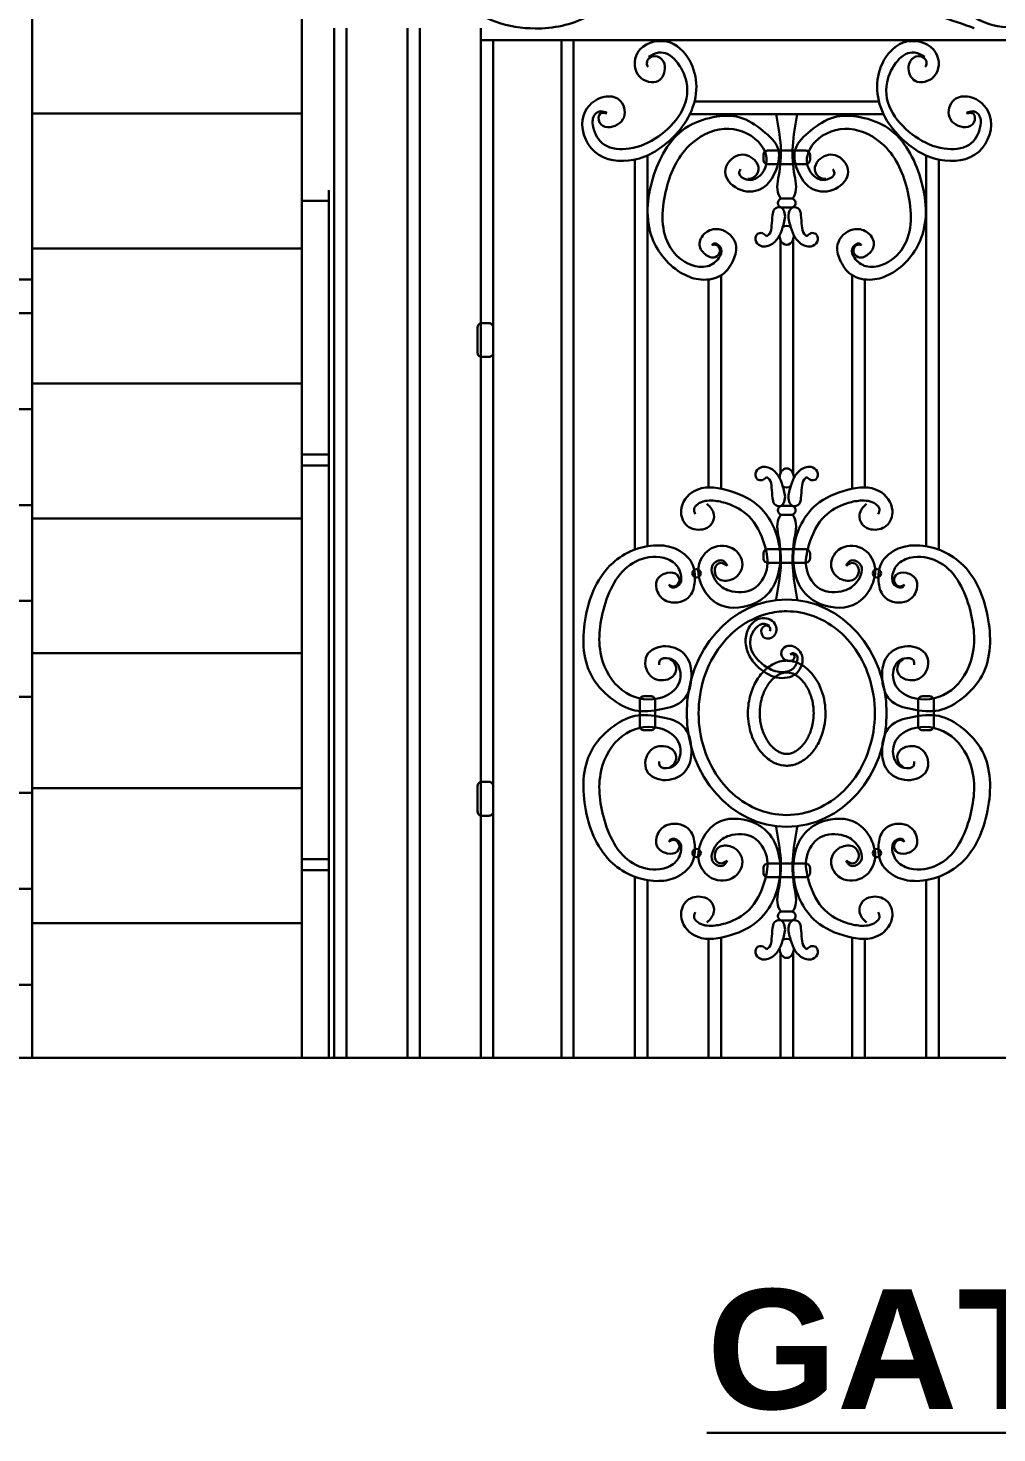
# Model space of a CAD drawing. Header units: metres. Extents: x 515 to 706, y -4 to 163.
# Drawn here: x 625.621 to 628.049, y 81.692 to 85.213 of the extents above; entities that cross this region are included whole.
import ezdxf

# ---------------------------------------------------------------- set-up
doc = ezdxf.new("R2010")
doc.units = ezdxf.units.M
doc.header["$MEASUREMENT"] = 0
doc.styles.add('NEW', font='arialbd.ttf', dxfattribs={"height": 0.23})
doc.dimstyles.new('Standard$0', dxfattribs={"dimtxt": 0.2, "dimasz": 0.23, "dimexe": 0.1805, "dimexo": 0.0625, "dimgap": 0.0955, "dimtad": 1, "dimzin": 0, "dimdsep": 46, "dimtxsty": 'Standard', "dimcen": 0, "dimdle": 440, "dimse1": 1, "dimse2": 1, "dimclrd": 256, "dimclrt": 256, "dimadec": 0, "dimazin": 0, "dimtfac": 1, "dimtofl": 0, "dimtmove": 0, "dimatfit": 3, "dimfxl": 0, "dimtolj": 1, "dimarcsym": 0})

# ---------------------------------------------------------------- blocks, each defined once
blk = doc.blocks.new('*D599')
at = {"lineweight": -2}
for p, q in [((625.127, 85.4451), (625.127, 84.3634)), ((625.127, 82.8621), (625.127, 83.6057))]:
    blk.add_line(p, q, dxfattribs=at)
at = {"lineweight": 40}
for points in [[(625.0886, 85.4451), (625.1653, 85.4451), (625.127, 85.6751)], [(625.0886, 82.8621), (625.1653, 82.8621), (625.127, 82.6321)]]:
    blk.add_solid(points, dxfattribs=at)
at = {"layer": 'Defpoints', "color": 0, "lineweight": 40}
for p in [(630.3776, 85.6751), (625.127, 82.6321), (630.3776, 82.6321)]:
    blk.add_point(p, dxfattribs=at)
at = {"lineweight": 30, "insert": (625.0087, 83.9845), "char_height": 0.2, "attachment_point": 5, "rotation": 90}
blk.add_mtext('\\A1;3.04', dxfattribs=at)

msp = doc.modelspace()

# ---------------------------------------------------------------- hatches: boundary and pattern name
at = {"lineweight": 30}
h = msp.add_hatch(dxfattribs=at)
h.set_pattern_fill('AR-B816', color=256, scale=0.001183, style=0)
h.set_pattern_definition([(0, (590.1131, 72.95618), (0, 0.2404672), []), (90, (590.1131, 72.95618), (-0.2404672, 0.2404672), [0.2404672, -0.2404672])])
h.paths.add_polyline_path([(625.63054, 82.63208), (625.63054, 84.58302), (621.63829, 84.58302), (621.63829, 82.63208)])

# ---------------------------------------------------------------- linework, layer by layer
for p, q in [((626.38792, 85.21316), (626.38792, 82.63208)), ((626.41858, 85.21316), (626.41858, 82.63208)), ((626.57188, 85.21316), (626.57188, 82.63208)), ((626.60253, 85.21316), (626.60253, 82.63208)), ((626.75583, 85.21316), (626.75583, 82.63208)), ((626.75583, 85.1825), (628.28879, 85.1825)), ((626.78649, 85.1825), (626.78649, 82.63208)), ((627.75349, 85.02897), (627.29113, 85.02897)), ((626.30677, 84.99888), (625.63054, 84.99888)), ((627.76497, 84.9973), (627.27965, 84.9973)), ((626.3744, 84.77999), (626.30677, 84.77999)), ((626.3744, 84.80704), (626.3744, 82.63208)), ((626.38792, 84.80704), (626.38792, 82.63208)), ((626.30677, 84.66077), (625.63054, 84.66077)), ((621.63806, 84.58302), (625.63054, 84.58302)), ((626.30677, 84.32265), (625.63054, 84.32265)), ((626.30677, 84.14433), (626.3744, 84.14433)), ((626.30677, 84.11728), (626.3744, 84.11728)), ((626.30677, 83.98454), (625.63054, 83.98454)), ((626.30677, 83.64642), (625.63054, 83.64642)), ((626.30677, 83.30831), (625.63054, 83.30831)), ((626.30677, 83.12999), (626.3744, 83.12999)), ((626.30677, 83.10294), (626.3744, 83.10294)), ((626.30677, 82.97019), (625.63054, 82.97019)), ((625.63054, 82.63208), (621.53089, 82.63208)), ((626.23182, 82.63208), (633.71266, 82.63208))]:
    msp.add_line(p, q, dxfattribs=at)
msp.add_lwpolyline([(626.30677, 82.63208), (625.63054, 82.63208), (625.63054, 86.01323), (626.30677, 86.01323)], close=True, dxfattribs=at)
for points in [[(626.9574, 82.63208), (626.9574, 85.1825)], [(626.98806, 82.63208), (626.98806, 85.1825)], [(627.17302, 83.91465), (627.17302, 84.89407)], [(627.8716, 83.91465), (627.8716, 84.89407)], [(627.14136, 83.906), (627.14136, 84.88358)], [(627.90326, 83.906), (627.90326, 84.88358)], [(627.50648, 84.09708), (627.50648, 84.68241)], [(627.53814, 84.09708), (627.53814, 84.68241)], [(627.32653, 84.06189), (627.32653, 84.58317)], [(627.35819, 84.05859), (627.35819, 84.59367)], [(627.68643, 84.05859), (627.68643, 84.59367)], [(627.71809, 84.06189), (627.71809, 84.58317)], [(627.14136, 83.0865), (627.14136, 82.63208)], [(627.17302, 83.07785), (627.17302, 82.63208)], [(627.8716, 83.07785), (627.8716, 82.63208)], [(627.90326, 83.0865), (627.90326, 82.63208)], [(627.32653, 82.93061), (627.32653, 82.63208)], [(627.35819, 82.93391), (627.35819, 82.63208)], [(627.68643, 82.93391), (627.68643, 82.63208)], [(627.71809, 82.93061), (627.71809, 82.63208)], [(627.50648, 82.89542), (627.50648, 82.63208)], [(627.53814, 82.89542), (627.53814, 82.63208)]]:
    msp.add_lwpolyline(points, dxfattribs=at)
for points in [[(627.58074, 84.88304, -0.4142136), (627.57019, 84.87248), (627.47443, 84.87248, -0.4142136), (627.46388, 84.88304), (627.46388, 84.89553, -0.4142136), (627.47443, 84.90609), (627.57019, 84.90609, -0.4142136), (627.58074, 84.89553)], [(627.5442, 84.77395, -0.4142136), (627.53365, 84.76339), (627.51097, 84.76339, -0.4142136), (627.50042, 84.77395), (627.50042, 84.77554, -0.4142136), (627.51097, 84.78609), (627.53365, 84.78609, -0.4142136), (627.5442, 84.77554)], [(626.78649, 84.4632, 0.4142136), (626.77593, 84.47376), (626.75805, 84.47376, 0.4142136), (626.7475, 84.4632), (626.7475, 84.39951, 0.4142136), (626.75805, 84.38895), (626.77593, 84.38895, 0.4142136), (626.78649, 84.39951)], [(627.50042, 84.00554, -0.4142136), (627.51097, 84.0161), (627.53365, 84.0161, -0.4142136), (627.5442, 84.00554), (627.5442, 84.00395, -0.4142136), (627.53365, 83.9934), (627.51097, 83.9934, -0.4142136), (627.50042, 84.00395)], [(627.46388, 83.89645, -0.4142136), (627.47443, 83.90701), (627.57019, 83.90701, -0.4142136), (627.58074, 83.89645), (627.58074, 83.88396, -0.4142136), (627.57019, 83.8734), (627.47443, 83.8734, -0.4142136), (627.46388, 83.88396)], [(627.19273, 83.5281, 0.4142136), (627.18217, 83.53865), (627.16429, 83.53865, 0.4142136), (627.15374, 83.5281), (627.15374, 83.4644, 0.4142136), (627.16429, 83.45385), (627.18217, 83.45385, 0.4142136), (627.19273, 83.4644)], [(627.85189, 83.5281, -0.4142136), (627.86245, 83.53865), (627.88033, 83.53865, -0.4142136), (627.89088, 83.5281), (627.89088, 83.4644, -0.4142136), (627.88033, 83.45385), (627.86245, 83.45385, -0.4142136), (627.85189, 83.4644)], [(626.78649, 83.31348, 0.4142136), (626.77593, 83.32404), (626.75805, 83.32404, 0.4142136), (626.7475, 83.31348), (626.7475, 83.24979, 0.4142136), (626.75805, 83.23923), (626.77593, 83.23923, 0.4142136), (626.78649, 83.24979)], [(627.46388, 83.09605, 0.4142136), (627.47443, 83.08549), (627.57019, 83.08549, 0.4142136), (627.58074, 83.09605), (627.58074, 83.10854, 0.4142136), (627.57019, 83.1191), (627.47443, 83.1191, 0.4142136), (627.46388, 83.10854)], [(627.50042, 82.98696, 0.4142136), (627.51097, 82.9764), (627.53365, 82.9764, 0.4142136), (627.5442, 82.98696), (627.5442, 82.98855, 0.4142136), (627.53365, 82.9991), (627.51097, 82.9991, 0.4142136), (627.50042, 82.98855)]]:
    msp.add_lwpolyline(points, format="xyb", close=True, dxfattribs=at)
for centre in [(627.29618, 83.84671), (627.74844, 83.84671), (627.29618, 83.14579), (627.74844, 83.14579)]:
    msp.add_circle(centre, 0.01044, dxfattribs=at)
for centre, start_param, end_param in [((627.52231, 84.6938), 5.6717683, 6.8946023), ((627.52231, 84.6938), 7.8539816, 10.9955743), ((627.52231, 84.08569), 4.712389, 7.8539816), ((627.52231, 84.08569), 2.5301757, 3.7530096)]:
    msp.add_ellipse(centre, major_axis=(0, 0.024), ratio=0.7493723, start_param=start_param, end_param=end_param, dxfattribs=at)
msp.add_ellipse((627.52231, 83.49625), major_axis=(0, 0.28495), ratio=0.8790904, dxfattribs=at)
at = {"lineweight": 30, "extrusion": (0, 0, -1)}
for major_axis, start_param, end_param in [((0, 0.024), -0.611417, 0.611417), ((0, -0.024), 4.712389, 7.8539816)]:
    msp.add_ellipse((627.52231, 82.90681), major_axis=major_axis, ratio=0.7493723, start_param=start_param, end_param=end_param, dxfattribs=at)
at = {"lineweight": 30}
for points in [[(627.99204, 85.21316), (627.81863, 85.27457), (627.16232, 85.34475), (627.02184, 85.24167), (626.89137, 85.21224), (626.71166, 85.2801), (626.66231, 85.4003), (626.70382, 85.48325), (626.73979, 85.49984), (626.78961, 85.49708)], [(628.00468, 85.37201), (627.99591, 85.37535), (627.98041, 85.36466), (628.00507, 85.34766), (628.02049, 85.36357), (628.01304, 85.39303), (627.94359, 85.37971), (627.94322, 85.29619), (628.01748, 85.2278), (628.19659, 85.24465), (628.31426, 85.39795), (628.38243, 85.48954), (628.44648, 85.51321), (628.49566, 85.48791), (628.49819, 85.43923), (628.48452, 85.42335), (628.46346, 85.43344), (628.46555, 85.44713)], [(627.07174, 84.99895), (627.05482, 84.99895), (627.05321, 84.97641), (627.07335, 84.96514), (627.11446, 84.9901), (627.10237, 85.03358), (627.06449, 85.04082), (627.01372, 84.99573), (627.04112, 84.90314), (627.13863, 84.88301), (627.23776, 84.94018), (627.27967, 84.99734), (627.29579, 85.06659), (627.27856, 85.1324), (627.22164, 85.17931), (627.1483, 85.15113), (627.15314, 85.09155), (627.20069, 85.08108), (627.21681, 85.11651), (627.20472, 85.13905), (627.17893, 85.13905), (627.17168, 85.12536), (627.1749, 85.1157)], [(627.97288, 84.99895), (627.9898, 84.99895), (627.99141, 84.97641), (627.97127, 84.96514), (627.93017, 84.9901), (627.94225, 85.03358), (627.98013, 85.04082), (628.0309, 84.99573), (628.0035, 84.90314), (627.90599, 84.88301), (627.80686, 84.94018), (627.76495, 84.99734), (627.74884, 85.06659), (627.76607, 85.1324), (627.82298, 85.17931), (627.89632, 85.15113), (627.89148, 85.09155), (627.84393, 85.08108), (627.82781, 85.11651), (627.8399, 85.13905), (627.86569, 85.13905), (627.87295, 85.12536), (627.86972, 85.1157)], [(627.1757, 85.14147), (627.20149, 85.15193), (627.2708, 85.07786), (627.20069, 84.94179), (627.12735, 84.91119), (627.0653, 84.92086), (627.03709, 84.96594), (627.04192, 84.99734), (627.05562, 85.00459), (627.07174, 85.00056)], [(627.86892, 85.14147), (627.84313, 85.15193), (627.77382, 85.07786), (627.84393, 84.94179), (627.91727, 84.91119), (627.97933, 84.92086), (628.00753, 84.96594), (628.0027, 84.99734), (627.989, 85.00459), (627.97288, 85.00056)], [(627.33469, 84.66965), (627.34658, 84.66963), (627.35499, 84.65382), (627.3432, 84.63917), (627.31773, 84.64621), (627.30372, 84.67325), (627.32194, 84.70223), (627.35547, 84.70866), (627.39488, 84.67046), (627.3889, 84.63303), (627.36105, 84.59556), (627.30761, 84.58286), (627.26204, 84.59725), (627.18511, 84.68724), (627.18671, 84.8361), (627.268, 84.96215), (627.33796, 84.98983), (627.40474, 84.98933), (627.46255, 84.95595), (627.5007, 84.90993), (627.49126, 84.84788), (627.45695, 84.80965), (627.39988, 84.81056), (627.36815, 84.85322), (627.40125, 84.89478), (627.44226, 84.88204), (627.4517, 84.85809), (627.43586, 84.83683), (627.42449, 84.83513)], [(627.49573, 84.9973), (627.50716, 84.91731), (627.50259, 84.84418), (627.49878, 84.81523), (627.50488, 84.79009), (627.50793, 84.78552)], [(627.54889, 84.9973), (627.53746, 84.91731), (627.54203, 84.84418), (627.54584, 84.81523), (627.53974, 84.79009), (627.53669, 84.78552)], [(627.70993, 84.66965), (627.69804, 84.66963), (627.68963, 84.65382), (627.70142, 84.63917), (627.72689, 84.64621), (627.7409, 84.67325), (627.72268, 84.70223), (627.68915, 84.70866), (627.64974, 84.67046), (627.65572, 84.63303), (627.68357, 84.59556), (627.73701, 84.58286), (627.78258, 84.59725), (627.85951, 84.68724), (627.85791, 84.8361), (627.77662, 84.96215), (627.70666, 84.98983), (627.63988, 84.98933), (627.58207, 84.95595), (627.54392, 84.90993), (627.55336, 84.84788), (627.58767, 84.80965), (627.64474, 84.81056), (627.67647, 84.85322), (627.64337, 84.89478), (627.60236, 84.88204), (627.59292, 84.85809), (627.60876, 84.83683), (627.62013, 84.83513)], [(627.33469, 84.66965), (627.34035, 84.67312), (627.35797, 84.66009), (627.3525, 84.63727), (627.32363, 84.61638), (627.28293, 84.61962), (627.23015, 84.6638), (627.21865, 84.80198), (627.27813, 84.91859), (627.36542, 84.96038), (627.45049, 84.92888), (627.4717, 84.88003), (627.45005, 84.83928), (627.42143, 84.83365), (627.40284, 84.84976), (627.40656, 84.85937)], [(627.70993, 84.66965), (627.70427, 84.67312), (627.68665, 84.66009), (627.69212, 84.63727), (627.72099, 84.61638), (627.76169, 84.61962), (627.81447, 84.6638), (627.82597, 84.80198), (627.7665, 84.91859), (627.67921, 84.96038), (627.59413, 84.92888), (627.57292, 84.88003), (627.59457, 84.83928), (627.62319, 84.83365), (627.64178, 84.84976), (627.63806, 84.85937)], [(627.47176, 84.6916), (627.46143, 84.6991), (627.44923, 84.69723), (627.44407, 84.68269), (627.45721, 84.66721), (627.48678, 84.67284), (627.51401, 84.72021), (627.51589, 84.75351), (627.5065, 84.7643), (627.49148, 84.75914), (627.48678, 84.74413), (627.48444, 84.71786), (627.4788, 84.69723), (627.47176, 84.6916)], [(627.57286, 84.6916), (627.58319, 84.6991), (627.59539, 84.69723), (627.60056, 84.68269), (627.58741, 84.66721), (627.55784, 84.67284), (627.53061, 84.72021), (627.52873, 84.75351), (627.53812, 84.7643), (627.55314, 84.75914), (627.55784, 84.74413), (627.56018, 84.71786), (627.56582, 84.69723), (627.57286, 84.6916)], [(627.47176, 84.08789), (627.46143, 84.08038), (627.44923, 84.08226), (627.44407, 84.0968), (627.45721, 84.11228), (627.48678, 84.10665), (627.51401, 84.05928), (627.51589, 84.02598), (627.5065, 84.01519), (627.49148, 84.02035), (627.48678, 84.03536), (627.48444, 84.06162), (627.4788, 84.08226), (627.47176, 84.08789)], [(627.57286, 84.08789), (627.58319, 84.08038), (627.59539, 84.08226), (627.60056, 84.0968), (627.58741, 84.11228), (627.55784, 84.10665), (627.53061, 84.05928), (627.52873, 84.02598), (627.53812, 84.01519), (627.55314, 84.02035), (627.55784, 84.03536), (627.56018, 84.06162), (627.56582, 84.08226), (627.57286, 84.08789)], [(627.32245, 84.02097), (627.33993, 83.99381), (627.33216, 83.96859), (627.3108, 83.95696), (627.27294, 83.96569), (627.25741, 84.00448), (627.29042, 84.05297), (627.37002, 84.05588), (627.44865, 84.01806), (627.50399, 83.91331), (627.47486, 83.79499), (627.43506, 83.7688), (627.34672, 83.77171), (627.31177, 83.81051), (627.30206, 83.86676), (627.3341, 83.90943), (627.39235, 83.90555), (627.41079, 83.86288), (627.38361, 83.83087), (627.3506, 83.83378), (627.34381, 83.86288), (627.35449, 83.87258), (627.37293, 83.86579)], [(627.72217, 84.02097), (627.7047, 83.99381), (627.71246, 83.96859), (627.73382, 83.95696), (627.77168, 83.96569), (627.78721, 84.00448), (627.75421, 84.05297), (627.6746, 84.05588), (627.59597, 84.01806), (627.54063, 83.91331), (627.56976, 83.79499), (627.60956, 83.7688), (627.6979, 83.77171), (627.73285, 83.81051), (627.74256, 83.86676), (627.71052, 83.90943), (627.65227, 83.90555), (627.63383, 83.86288), (627.66101, 83.83087), (627.69402, 83.83378), (627.70081, 83.86288), (627.69013, 83.87258), (627.67169, 83.86579)], [(627.37293, 83.86579), (627.36351, 83.87802), (627.33953, 83.87168), (627.34658, 83.82516), (627.37833, 83.80331), (627.439, 83.80824), (627.47216, 83.85617), (627.46652, 83.9182), (627.42701, 83.99009), (627.37268, 84.02181), (627.33811, 84.02886), (627.29931, 84.0204), (627.29014, 84.00842), (627.29296, 83.99503)], [(627.67169, 83.86579), (627.68111, 83.87802), (627.7051, 83.87168), (627.69804, 83.82516), (627.66629, 83.80331), (627.60562, 83.80824), (627.57246, 83.85617), (627.5781, 83.9182), (627.61761, 83.99009), (627.67194, 84.02181), (627.70651, 84.02886), (627.74531, 84.0204), (627.75448, 84.00842), (627.75166, 83.99503)], [(627.49573, 83.78219), (627.50716, 83.86218), (627.50259, 83.93531), (627.49878, 83.96426), (627.50488, 83.9894), (627.50793, 83.99397)], [(627.54889, 83.78219), (627.53746, 83.86218), (627.54203, 83.93531), (627.54584, 83.96426), (627.53974, 83.9894), (627.53669, 83.99397)], [(627.22688, 83.81908), (627.23743, 83.8136), (627.2522, 83.82374), (627.2485, 83.84218), (627.22267, 83.84771), (627.19775, 83.83019), (627.20052, 83.79608), (627.22728, 83.77488), (627.27988, 83.79055), (627.29188, 83.82651), (627.28449, 83.8726), (627.24297, 83.90856), (627.19591, 83.91686), (627.08609, 83.8726), (627.01873, 83.73985), (627.03257, 83.5905), (627.08183, 83.53363), (627.14128, 83.50321), (627.20798, 83.5061), (627.26307, 83.52928), (627.28337, 83.58867), (627.27061, 83.63843), (627.21958, 83.664), (627.17173, 83.64082), (627.18188, 83.58867), (627.22413, 83.58102), (627.24357, 83.5979), (627.23935, 83.62407), (627.23005, 83.63083)], [(627.81775, 83.81908), (627.80719, 83.8136), (627.79243, 83.82374), (627.79612, 83.84218), (627.82195, 83.84771), (627.84687, 83.83019), (627.8441, 83.79608), (627.81734, 83.77488), (627.76474, 83.79055), (627.75275, 83.82651), (627.76013, 83.8726), (627.80165, 83.90856), (627.84872, 83.91686), (627.95853, 83.8726), (628.02589, 83.73985), (628.01205, 83.5905), (627.96279, 83.53363), (627.90334, 83.50321), (627.83664, 83.5061), (627.78155, 83.52928), (627.76125, 83.58867), (627.77401, 83.63843), (627.82504, 83.664), (627.87289, 83.64082), (627.86274, 83.58867), (627.82049, 83.58102), (627.80105, 83.5979), (627.80528, 83.62407), (627.81457, 83.63083)], [(627.22688, 83.81908), (627.23029, 83.81339), (627.25194, 83.8168), (627.25764, 83.83957), (627.24169, 83.87144), (627.20409, 83.88737), (627.13688, 83.87257), (627.06282, 83.75534), (627.06168, 83.62445), (627.11979, 83.54706), (627.20979, 83.53568), (627.25118, 83.5692), (627.2508, 83.61535), (627.22801, 83.63356), (627.20409, 83.62787), (627.20295, 83.61762)], [(627.81775, 83.81908), (627.81433, 83.81339), (627.79268, 83.8168), (627.78699, 83.83957), (627.80293, 83.87144), (627.84053, 83.88737), (627.90775, 83.87257), (627.9818, 83.75534), (627.98294, 83.62445), (627.92483, 83.54706), (627.83483, 83.53568), (627.79345, 83.5692), (627.79382, 83.61535), (627.81661, 83.63356), (627.84053, 83.62787), (627.84167, 83.61762)], [(627.53116, 83.64373), (627.53962, 83.64373), (627.54043, 83.63246), (627.53035, 83.62682), (627.5098, 83.6393), (627.51584, 83.66104), (627.53478, 83.66466), (627.56017, 83.64212), (627.54647, 83.59582), (627.49771, 83.58576), (627.44815, 83.61434), (627.42719, 83.64292), (627.41914, 83.67754), (627.42775, 83.71045), (627.45621, 83.73391), (627.49288, 83.71981), (627.49046, 83.69002), (627.46668, 83.68479), (627.45863, 83.7025), (627.46467, 83.71378), (627.47756, 83.71378), (627.48119, 83.70693), (627.47958, 83.7021)], [(627.47918, 83.71498), (627.46628, 83.72022), (627.43163, 83.68318), (627.46668, 83.61515), (627.50335, 83.59985), (627.53438, 83.60468), (627.54848, 83.62722), (627.54607, 83.64292), (627.53922, 83.64655), (627.53116, 83.64453)], [(627.22688, 83.17342), (627.23743, 83.1789), (627.2522, 83.16876), (627.2485, 83.15032), (627.22267, 83.14479), (627.19775, 83.1623), (627.20052, 83.19641), (627.22728, 83.21762), (627.27988, 83.20195), (627.29188, 83.16599), (627.28449, 83.1199), (627.24297, 83.08394), (627.19591, 83.07564), (627.08609, 83.1199), (627.01873, 83.25265), (627.03257, 83.402), (627.08183, 83.45887), (627.14128, 83.48929), (627.20798, 83.4864), (627.26307, 83.46322), (627.28337, 83.40383), (627.27061, 83.35407), (627.21958, 83.3285), (627.17173, 83.35168), (627.18188, 83.40383), (627.22413, 83.41148), (627.24357, 83.3946), (627.23935, 83.36842), (627.23005, 83.36167)], [(627.81775, 83.17342), (627.80719, 83.1789), (627.79243, 83.16876), (627.79612, 83.15032), (627.82195, 83.14479), (627.84687, 83.1623), (627.8441, 83.19641), (627.81734, 83.21762), (627.76474, 83.20195), (627.75275, 83.16599), (627.76013, 83.1199), (627.80165, 83.08394), (627.84872, 83.07564), (627.95853, 83.1199), (628.02589, 83.25265), (628.01205, 83.402), (627.96279, 83.45887), (627.90334, 83.48929), (627.83664, 83.4864), (627.78155, 83.46322), (627.76125, 83.40383), (627.77401, 83.35407), (627.82504, 83.3285), (627.87289, 83.35168), (627.86274, 83.40383), (627.82049, 83.41148), (627.80105, 83.3946), (627.80528, 83.36842), (627.81457, 83.36167)], [(627.22688, 83.17342), (627.23029, 83.17911), (627.25194, 83.17569), (627.25764, 83.15293), (627.24169, 83.12106), (627.20409, 83.10513), (627.13688, 83.11992), (627.06282, 83.23716), (627.06168, 83.36805), (627.11979, 83.44544), (627.20979, 83.45682), (627.25118, 83.4233), (627.2508, 83.37715), (627.22801, 83.35894), (627.20409, 83.36463), (627.20295, 83.37487)], [(627.81775, 83.17342), (627.81433, 83.17911), (627.79268, 83.17569), (627.78699, 83.15293), (627.80293, 83.12106), (627.84053, 83.10513), (627.90775, 83.11992), (627.9818, 83.23716), (627.98294, 83.36805), (627.92483, 83.44544), (627.83483, 83.45682), (627.79345, 83.4233), (627.79382, 83.37715), (627.81661, 83.35894), (627.84053, 83.36463), (627.84167, 83.37487)], [(627.32245, 82.97153), (627.33993, 82.99869), (627.33216, 83.0239), (627.3108, 83.03554), (627.27294, 83.02681), (627.25741, 82.98802), (627.29042, 82.93953), (627.37002, 82.93662), (627.44865, 82.97444), (627.50399, 83.07919), (627.47486, 83.19751), (627.43506, 83.2237), (627.34672, 83.22079), (627.31177, 83.18199), (627.30206, 83.12574), (627.3341, 83.08307), (627.39235, 83.08694), (627.41079, 83.12962), (627.38361, 83.16162), (627.3506, 83.15871), (627.34381, 83.12962), (627.35449, 83.11992), (627.37293, 83.12671)], [(627.72217, 82.97153), (627.7047, 82.99869), (627.71246, 83.0239), (627.73382, 83.03554), (627.77168, 83.02681), (627.78721, 82.98802), (627.75421, 82.93953), (627.6746, 82.93662), (627.59597, 82.97444), (627.54063, 83.07919), (627.56976, 83.19751), (627.60956, 83.2237), (627.6979, 83.22079), (627.73285, 83.18199), (627.74256, 83.12574), (627.71052, 83.08307), (627.65227, 83.08694), (627.63383, 83.12962), (627.66101, 83.16162), (627.69402, 83.15871), (627.70081, 83.12962), (627.69013, 83.11992), (627.67169, 83.12671)], [(627.37293, 83.12671), (627.36351, 83.11448), (627.33953, 83.12082), (627.34658, 83.16734), (627.37833, 83.18919), (627.439, 83.18426), (627.47216, 83.13633), (627.46652, 83.0743), (627.42701, 83.00241), (627.37268, 82.97069), (627.33811, 82.96364), (627.29931, 82.9721), (627.29014, 82.98408), (627.29296, 82.99747)], [(627.49573, 83.21031), (627.50716, 83.13032), (627.50259, 83.05719), (627.49878, 83.02824), (627.50488, 83.0031), (627.50793, 82.99852)], [(627.54889, 83.21031), (627.53746, 83.13032), (627.54203, 83.05719), (627.54584, 83.02824), (627.53974, 83.0031), (627.53669, 82.99852)], [(627.67169, 83.12671), (627.68111, 83.11448), (627.7051, 83.12082), (627.69804, 83.16734), (627.66629, 83.18919), (627.60562, 83.18426), (627.57246, 83.13633), (627.5781, 83.0743), (627.61761, 83.00241), (627.67194, 82.97069), (627.70651, 82.96364), (627.74531, 82.9721), (627.75448, 82.98408), (627.75166, 82.99747)], [(627.47176, 82.90461), (627.46143, 82.91211), (627.44923, 82.91024), (627.44407, 82.8957), (627.45721, 82.88022), (627.48678, 82.88585), (627.51401, 82.93322), (627.51589, 82.96652), (627.5065, 82.9773), (627.49148, 82.97215), (627.48678, 82.95714), (627.48444, 82.93087), (627.4788, 82.91024), (627.47176, 82.90461)], [(627.57286, 82.90461), (627.58319, 82.91211), (627.59539, 82.91024), (627.60056, 82.8957), (627.58741, 82.88022), (627.55784, 82.88585), (627.53061, 82.93322), (627.52873, 82.96652), (627.53812, 82.9773), (627.55314, 82.97215), (627.55784, 82.95714), (627.56018, 82.93087), (627.56582, 82.91024), (627.57286, 82.90461)]]:
    msp.add_spline(points, degree=3, dxfattribs=at)
for points, knots in [([(627.52231, 83.75159), (627.50584, 83.75159), (627.48937, 83.74945), (627.44794, 83.73852), (627.42353, 83.72659), (627.37955, 83.69335), (627.36001, 83.67204), (627.32855, 83.62253), (627.31666, 83.59435), (627.30233, 83.53481), (627.29989, 83.50347), (627.30485, 83.44186), (627.31224, 83.41161), (627.33573, 83.35626), (627.35182, 83.33117), (627.39033, 83.28932), (627.41273, 83.27257), (627.46086, 83.24916), (627.48657, 83.2425), (627.53835, 83.23983), (627.56443, 83.2438), (627.61404, 83.26207), (627.63757, 83.27638), (627.67908, 83.31392), (627.69703, 83.33714), (627.72476, 83.38968), (627.73451, 83.41898), (627.74436, 83.47977), (627.74443, 83.51125), (627.7349, 83.57211), (627.72528, 83.60147), (627.69781, 83.6542), (627.67997, 83.67755), (627.63864, 83.71536), (627.61517, 83.72982), (627.56839, 83.74739), (627.54535, 83.75159), (627.52231, 83.75159)], [0, 0, 0, 0, 0.2279052, 0.2279052, 0.586437, 0.586437, 0.9449688, 0.9449688, 1.3035006, 1.3035006, 1.6620323, 1.6620323, 2.0205641, 2.0205641, 2.3790959, 2.3790959, 2.7376277, 2.7376277, 3.0961595, 3.0961595, 3.4546913, 3.4546913, 3.8132231, 3.8132231, 4.1717549, 4.1717549, 4.5302867, 4.5302867, 4.8888185, 4.8888185, 5.2473503, 5.2473503, 5.605882, 5.605882, 5.9644138, 5.9644138, 6.2831853, 6.2831853, 6.2831853, 6.2831853]), ([(627.52231, 83.6279), (627.51784, 83.6279), (627.51324, 83.62745), (627.50268, 83.62528), (627.49657, 83.62322), (627.48527, 83.61761), (627.48023, 83.6145), (627.47127, 83.60755), (627.46736, 83.60404), (627.45965, 83.59596), (627.45591, 83.59144), (627.44892, 83.58161), (627.44566, 83.57627), (627.43964, 83.56464), (627.43692, 83.5584), (627.43225, 83.54535), (627.43032, 83.53858), (627.42733, 83.52459), (627.42627, 83.51737), (627.42493, 83.50078), (627.42493, 83.49144), (627.42643, 83.47315), (627.42794, 83.46407), (627.43233, 83.4466), (627.43518, 83.43828), (627.44194, 83.42287), (627.44591, 83.41566), (627.45457, 83.40266), (627.45921, 83.39692), (627.46882, 83.38699), (627.47383, 83.38274), (627.48291, 83.37637), (627.48692, 83.37403), (627.4986, 83.36833), (627.50643, 83.36608), (627.51649, 83.36479), (627.51913, 83.36462), (627.52375, 83.36458), (627.52575, 83.36465), (627.52987, 83.36499), (627.53194, 83.36526), (627.5382, 83.36636), (627.54232, 83.36745), (627.55087, 83.37062), (627.55515, 83.37264), (627.5639, 83.37778), (627.56829, 83.38085), (627.57626, 83.38755), (627.57981, 83.39098), (627.58684, 83.39878), (627.59026, 83.40312), (627.59669, 83.4125), (627.59969, 83.41754), (627.60652, 83.43095), (627.61007, 83.43983), (627.61559, 83.45863), (627.61753, 83.46842), (627.61963, 83.48852), (627.61978, 83.49887), (627.61828, 83.51913), (627.61663, 83.52899), (627.61165, 83.54809), (627.60833, 83.5572), (627.60085, 83.57311), (627.59676, 83.58008), (627.58779, 83.59274), (627.58295, 83.59834), (627.57233, 83.60865), (627.5664, 83.61315), (627.55645, 83.61915), (627.55251, 83.62111), (627.54682, 83.6234), (627.54505, 83.62404), (627.54143, 83.62519), (627.53961, 83.62569), (627.53416, 83.62696), (627.53053, 83.6275), (627.5254, 83.62785), (627.52386, 83.6279), (627.52231, 83.6279)], [0, 0, 0, 0, 0.1781269, 0.1781269, 0.4114651, 0.4114651, 0.5974221, 0.5974221, 0.7443296, 0.7443296, 0.8912372, 0.8912372, 1.0381447, 1.0381447, 1.1850523, 1.1850523, 1.3319599, 1.3319599, 1.4788674, 1.4788674, 1.66389, 1.66389, 1.8489127, 1.8489127, 2.0339353, 2.0339353, 2.218958, 2.218958, 2.4039806, 2.4039806, 2.5890033, 2.5890033, 2.736873, 2.736873, 3.0314829, 3.0314829, 3.1334962, 3.1334962, 3.2141331, 3.2141331, 3.2947699, 3.2947699, 3.4560437, 3.4560437, 3.6173175, 3.6173175, 3.7785913, 3.7785913, 3.9146795, 3.9146795, 4.0507678, 4.0507678, 4.186856, 4.186856, 4.3902877, 4.3902877, 4.5937193, 4.5937193, 4.797151, 4.797151, 5.0005826, 5.0005826, 5.2040142, 5.2040142, 5.3907703, 5.3907703, 5.5775264, 5.5775264, 5.7959902, 5.7959902, 5.9425712, 5.9425712, 6.0122965, 6.0122965, 6.0820219, 6.0820219, 6.2214727, 6.2214727, 6.2831853, 6.2831853, 6.2831853, 6.2831853]), ([(627.52231, 83.59829), (627.51962, 83.59829), (627.51685, 83.598), (627.51202, 83.59693), (627.51004, 83.59635), (627.50576, 83.59471), (627.50349, 83.59366), (627.49647, 83.58976), (627.49159, 83.58621), (627.48316, 83.57784), (627.47981, 83.57393), (627.47425, 83.56614), (627.47196, 83.56248), (627.4676, 83.55437), (627.46555, 83.54996), (627.46182, 83.54039), (627.46016, 83.5352), (627.45698, 83.52253), (627.45571, 83.51466), (627.45465, 83.50039), (627.45461, 83.49409), (627.45527, 83.48277), (627.45586, 83.47766), (627.45761, 83.46752), (627.45876, 83.46254), (627.4617, 83.45244), (627.46353, 83.44741), (627.46762, 83.43803), (627.46993, 83.43359), (627.47541, 83.42451), (627.47866, 83.42005), (627.48427, 83.41351), (627.48665, 83.41108), (627.49148, 83.40672), (627.4939, 83.40482), (627.49877, 83.40144), (627.50121, 83.40002), (627.50792, 83.3967), (627.51219, 83.39538), (627.51875, 83.39428), (627.52118, 83.39414), (627.52629, 83.39434), (627.52894, 83.3947), (627.53492, 83.39618), (627.53823, 83.39739), (627.54569, 83.40126), (627.54972, 83.4039), (627.55579, 83.40904), (627.55783, 83.41097), (627.56201, 83.41539), (627.56411, 83.41785), (627.5689, 83.42416), (627.57156, 83.42818), (627.57594, 83.43599), (627.57775, 83.43968), (627.58113, 83.44762), (627.58267, 83.45183), (627.58562, 83.46148), (627.58693, 83.46699), (627.58921, 83.48021), (627.58989, 83.48824), (627.58989, 83.50263), (627.58946, 83.50895), (627.58795, 83.52015), (627.58698, 83.52516), (627.5845, 83.53497), (627.583, 83.53974), (627.57937, 83.54932), (627.57722, 83.55402), (627.57256, 83.56267), (627.57001, 83.56671), (627.56455, 83.57419), (627.56164, 83.5776), (627.55648, 83.58284), (627.55424, 83.58485), (627.54971, 83.58844), (627.54745, 83.59), (627.54244, 83.59303), (627.53973, 83.59435), (627.53192, 83.59743), (627.52698, 83.59829), (627.52231, 83.59829)], [0, 0, 0, 0, 0.1923401, 0.1923401, 0.3236555, 0.3236555, 0.4549709, 0.4549709, 0.7176018, 0.7176018, 0.8891235, 0.8891235, 1.0212152, 1.0212152, 1.1533069, 1.1533069, 1.2930454, 1.2930454, 1.486964, 1.486964, 1.6376097, 1.6376097, 1.7640513, 1.7640513, 1.8904929, 1.8904929, 2.0315694, 2.0315694, 2.172646, 2.172646, 2.3442306, 2.3442306, 2.4698276, 2.4698276, 2.5954245, 2.5954245, 2.7303771, 2.7303771, 2.9958586, 2.9958586, 3.1760523, 3.1760523, 3.356246, 3.356246, 3.5691222, 3.5691222, 3.7819983, 3.7819983, 3.8905071, 3.8905071, 3.9990159, 3.9990159, 4.1448115, 4.1448115, 4.2614233, 4.2614233, 4.3780351, 4.3780351, 4.5192874, 4.5192874, 4.7127694, 4.7127694, 4.8645986, 4.8645986, 4.9919385, 4.9919385, 5.1192783, 5.1192783, 5.2619256, 5.2619256, 5.4045729, 5.4045729, 5.5541017, 5.5541017, 5.6740944, 5.6740944, 5.7940871, 5.7940871, 5.9492327, 5.9492327, 6.2831853, 6.2831853, 6.2831853, 6.2831853])]:
    msp.add_open_spline(points, degree=3, knots=knots, dxfattribs=at)

# ---------------------------------------------------------------- texts
at = {"lineweight": 30, "style": 'NEW'}
msp.add_text('%%UGATE WITH COMPOUND WALL ', height=0.3, dxfattribs=at).set_placement((627.32213, 81.75248))

# ---------------------------------------------------------------- dimensions: what is measured, and where the dimension line sits
at = {"lineweight": 30}
dim = msp.add_linear_dim(base=(625.12697, 82.63208), p1=(630.37759, 85.67511), p2=(630.37759, 82.63208), angle=270, dimstyle='Standard$0', override={"dimtmove": 2}, dxfattribs=at)
dim.commit()
dim.dimension.update_dxf_attribs({"geometry": '*D599', "text_midpoint": (625.0087, 83.98454), "dimtype": 161})

doc.saveas('drawing.dxf')
